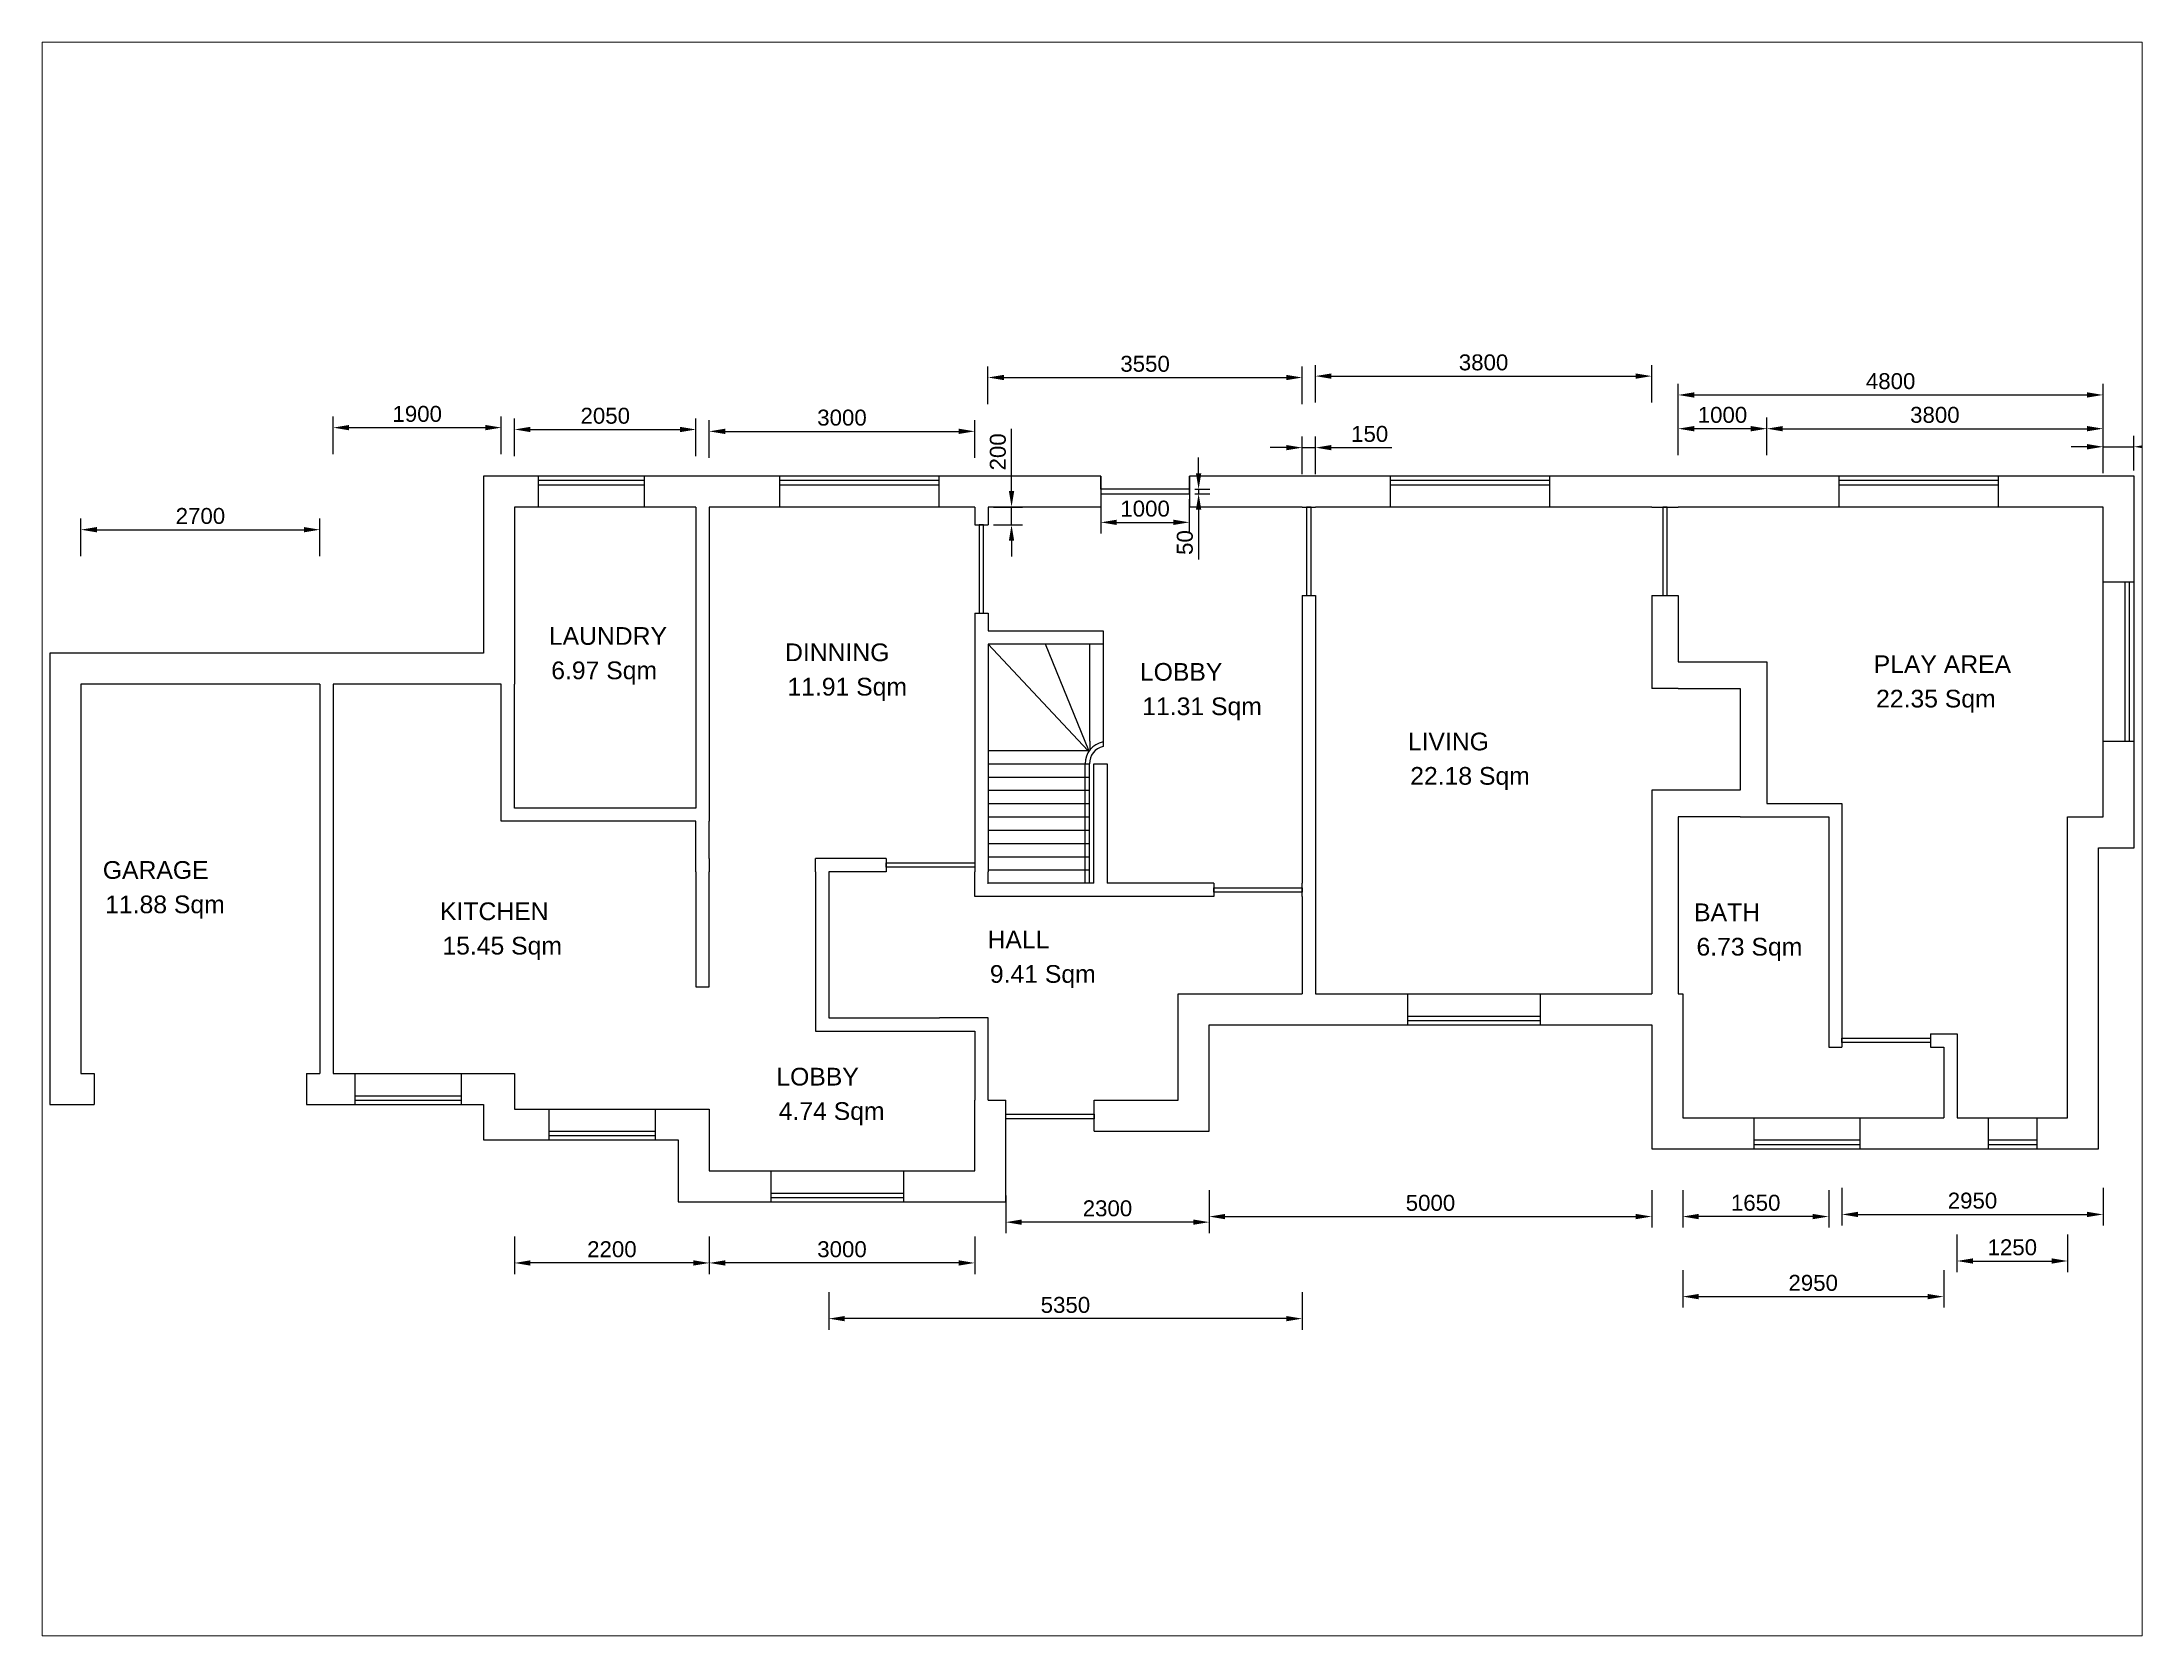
# Paper-space layout 'Layout2' of a CAD drawing. Header units: millimetres. Extents: x 26 to 231, y 20 to 176.
# The model-space entities are those that its viewports show. They can reach past a viewport. Long polylines and large blocks are cut down to what shows.
import ezdxf

# ---------------------------------------------------------------- set-up
doc = ezdxf.new("R2010")
doc.units = ezdxf.units.MM
for name, color, linetype in [('dli', 50, 'Continuous'), ('doors', 32, 'Continuous'), ('staircase', 210, 'Continuous'), ('walls', 1, 'Continuous'), ('windows', 150, 'Continuous')]:
    doc.layers.add(name, color=color, linetype=linetype)
doc.styles.get("Standard").update_dxf_attribs({"font": 'arial.ttf'})
doc.dimstyles.new('Annotative', dxfattribs={"dimscale": 0, "dimtxt": 1.8, "dimasz": 1.8, "dimexe": 1.25, "dimexo": 0.625, "dimtad": 1, "dimtxsty": 'Standard', "dimcen": 2.5, "dimadec": 0, "dimazin": 0, "dimtfac": 1, "dimtmove": 0, "dimatfit": 3, "dimfxl": 3, "dimfxlon": 1, "dimarcsym": 0})

# ---------------------------------------------------------------- blocks, each defined once
blk = doc.blocks.new('windows')
at = {"layer": 'windows'}
for p, q in [((0, 100), (1200, 100)), ((0, 0), (0, 50)), ((0, 50), (1200, 50))]:
    blk.add_line(p, q, dxfattribs=at)
for points in [[(0, 0), (0, 350)], [(1200, 0), (1200, 350)]]:
    blk.add_lwpolyline(points, dxfattribs=at)
blk = doc.blocks.new('*U2')
at = {"layer": 'windows'}
for p, q in [((0, 100), (1500, 100)), ((0, 0), (0, 50)), ((0, 50), (1500, 50))]:
    blk.add_line(p, q, dxfattribs=at)
for points in [[(0, 0), (0, 350)], [(1500, 0), (1500, 350)]]:
    blk.add_lwpolyline(points, dxfattribs=at)
blk = doc.blocks.new('*U3')
at = {"layer": 'windows'}
for p, q in [((0, 100), (550, 100)), ((0, 0), (0, 50)), ((0, 50), (550, 50))]:
    blk.add_line(p, q, dxfattribs=at)
for points in [[(0, 0), (0, 350)], [(550, 0), (550, 350)]]:
    blk.add_lwpolyline(points, dxfattribs=at)
blk = doc.blocks.new('*U4')
at = {"layer": 'windows'}
for p, q in [((0, 100), (1800, 100)), ((0, 0), (0, 50)), ((0, 50), (1800, 50))]:
    blk.add_line(p, q, dxfattribs=at)
for points in [[(0, 0), (0, 350)], [(1800, 0), (1800, 350)]]:
    blk.add_lwpolyline(points, dxfattribs=at)
blk = doc.blocks.new('*D5')
at = {"layer": 'Defpoints', "color": 0, "transparency": 16777216}
for p in [(32753, 7448), (32603, 5777), (32753, 5777)]:
    blk.add_point(p, dxfattribs=at)
at = {"layer": 'dli', "color": 0, "lineweight": -2, "transparency": 16777216}
for p, q in [((32423, 7448), (32243, 7448)), ((32603, 7148), (32603, 7573)), ((32603, 7448), (32753, 7448)), ((32753, 7148), (32753, 7573)), ((32933, 7448), (33618, 7448))]:
    blk.add_line(p, q, dxfattribs=at)
at = {"layer": 'dli', "color": 0, "transparency": 16777216}
for points in [[(32423, 7478), (32423, 7418), (32603, 7448)], [(32933, 7478), (32933, 7418), (32753, 7448)]]:
    blk.add_solid(points, dxfattribs=at)
at = {"layer": 'dli', "color": 0, "transparency": 16777216, "insert": (33366, 7602), "char_height": 180, "attachment_point": 5}
blk.add_mtext('150', dxfattribs=at)
blk = doc.blocks.new('*D6')
at = {"layer": 'Defpoints', "color": 0, "transparency": 16777216}
for p in [(42003, 7458), (42003, 7127), (41653, 6777)]:
    blk.add_point(p, dxfattribs=at)
at = {"layer": 'dli', "color": 0, "lineweight": -2, "transparency": 16777216}
for p, q in [((41473, 7458), (41293, 7458)), ((41653, 7158), (41653, 7583)), ((41653, 7458), (42003, 7458)), ((42003, 7190), (42003, 7583)), ((42183, 7458), (42885, 7458))]:
    blk.add_line(p, q, dxfattribs=at)
at = {"layer": 'dli', "color": 0, "transparency": 16777216}
for points in [[(41473, 7488), (41473, 7428), (41653, 7458)], [(42183, 7488), (42183, 7428), (42003, 7458)]]:
    blk.add_solid(points, dxfattribs=at)
at = {"layer": 'dli', "color": 0, "transparency": 16777216, "insert": (42624, 7612), "char_height": 180, "attachment_point": 5}
blk.add_mtext('350', dxfattribs=at)
blk = doc.blocks.new('*D7')
at = {"layer": 'Defpoints', "color": 0, "transparency": 16777216}
for p in [(41653, 8043), (36853, 5777), (41653, 5927)]:
    blk.add_point(p, dxfattribs=at)
at = {"layer": 'dli', "color": 0, "lineweight": -2, "transparency": 16777216}
for p, q in [((36853, 7743), (36853, 8168)), ((41653, 7743), (41653, 8168)), ((37033, 8043), (41473, 8043))]:
    blk.add_line(p, q, dxfattribs=at)
at = {"layer": 'dli', "color": 0, "transparency": 16777216}
for points in [[(37033, 8073), (37033, 8013), (36853, 8043)], [(41473, 8073), (41473, 8013), (41653, 8043)]]:
    blk.add_solid(points, dxfattribs=at)
at = {"layer": 'dli', "color": 0, "transparency": 16777216, "insert": (39253, 8198), "char_height": 180, "attachment_point": 5}
blk.add_mtext('4800', dxfattribs=at)
blk = doc.blocks.new('*D8')
at = {"layer": 'Defpoints', "color": 0, "transparency": 16777216}
for p in [(41653, 7662), (37853, 5027), (41653, 5027)]:
    blk.add_point(p, dxfattribs=at)
at = {"layer": 'dli', "color": 0, "lineweight": -2, "transparency": 16777216}
for p, q in [((37853, 7362), (37853, 7787)), ((38033, 7662), (41473, 7662)), ((41653, 7362), (41653, 7787))]:
    blk.add_line(p, q, dxfattribs=at)
at = {"layer": 'dli', "color": 0, "transparency": 16777216}
for points in [[(38033, 7692), (38033, 7632), (37853, 7662)], [(41473, 7692), (41473, 7632), (41653, 7662)]]:
    blk.add_solid(points, dxfattribs=at)
at = {"layer": 'dli', "color": 0, "transparency": 16777216, "insert": (39753, 7817), "char_height": 180, "attachment_point": 5}
blk.add_mtext('3800', dxfattribs=at)
blk = doc.blocks.new('*D9')
at = {"layer": 'Defpoints', "color": 0, "transparency": 16777216}
for p in [(36853, 7662), (36853, 5027), (37853, 5027)]:
    blk.add_point(p, dxfattribs=at)
at = {"layer": 'dli', "color": 0, "lineweight": -2, "transparency": 16777216}
for p, q in [((36853, 7362), (36853, 7787)), ((37673, 7662), (37033, 7662)), ((37853, 7362), (37853, 7787))]:
    blk.add_line(p, q, dxfattribs=at)
at = {"layer": 'dli', "color": 0, "transparency": 16777216}
for points in [[(37033, 7692), (37033, 7632), (36853, 7662)], [(37673, 7692), (37673, 7632), (37853, 7662)]]:
    blk.add_solid(points, dxfattribs=at)
at = {"layer": 'dli', "color": 0, "transparency": 16777216, "insert": (37353, 7817), "char_height": 180, "attachment_point": 5}
blk.add_mtext('1000', dxfattribs=at)
blk = doc.blocks.new('*D10')
at = {"layer": 'Defpoints', "color": 0, "transparency": 16777216}
for p in [(38703, 3427), (41653, 3427), (41653, -1214)]:
    blk.add_point(p, dxfattribs=at)
at = {"layer": 'dli', "color": 0, "lineweight": -2, "transparency": 16777216}
for p, q in [((38703, -914), (38703, -1339)), ((41653, -914), (41653, -1339)), ((38883, -1214), (41473, -1214))]:
    blk.add_line(p, q, dxfattribs=at)
at = {"layer": 'dli', "color": 0, "transparency": 16777216}
for points in [[(38883, -1184), (38883, -1244), (38703, -1214)], [(41473, -1184), (41473, -1244), (41653, -1214)]]:
    blk.add_solid(points, dxfattribs=at)
at = {"layer": 'dli', "color": 0, "transparency": 16777216, "insert": (40178, -1059), "char_height": 180, "attachment_point": 5}
blk.add_mtext('2950', dxfattribs=at)
blk = doc.blocks.new('*D11')
at = {"layer": 'Defpoints', "color": 0, "transparency": 16777216}
for p in [(40003, 827), (41253, 827), (41253, -1740)]:
    blk.add_point(p, dxfattribs=at)
at = {"layer": 'dli', "color": 0, "lineweight": -2, "transparency": 16777216}
for p, q in [((40003, -1440), (40003, -1865)), ((41253, -1440), (41253, -1865)), ((40183, -1740), (41073, -1740))]:
    blk.add_line(p, q, dxfattribs=at)
at = {"layer": 'dli', "color": 0, "transparency": 16777216}
for points in [[(40183, -1710), (40183, -1770), (40003, -1740)], [(41073, -1710), (41073, -1770), (41253, -1740)]]:
    blk.add_solid(points, dxfattribs=at)
at = {"layer": 'dli', "color": 0, "transparency": 16777216, "insert": (40628, -1586), "char_height": 180, "attachment_point": 5}
blk.add_mtext('1250', dxfattribs=at)
blk = doc.blocks.new('*D12')
at = {"layer": 'Defpoints', "color": 0, "transparency": 16777216}
for p in [(36553, 8256), (32753, 5777), (36553, 5777)]:
    blk.add_point(p, dxfattribs=at)
at = {"layer": 'dli', "color": 0, "lineweight": -2, "transparency": 16777216}
for p, q in [((32753, 7956), (32753, 8381)), ((36553, 7956), (36553, 8381)), ((32933, 8256), (36373, 8256))]:
    blk.add_line(p, q, dxfattribs=at)
at = {"layer": 'dli', "color": 0, "transparency": 16777216}
for points in [[(32933, 8286), (32933, 8226), (32753, 8256)], [(36373, 8286), (36373, 8226), (36553, 8256)]]:
    blk.add_solid(points, dxfattribs=at)
at = {"layer": 'dli', "color": 0, "transparency": 16777216, "insert": (34653, 8410), "char_height": 180, "attachment_point": 5}
blk.add_mtext('3800', dxfattribs=at)
blk = doc.blocks.new('*D13')
at = {"layer": 'Defpoints', "color": 0, "transparency": 16777216}
for p in [(36055, 6777), (36055, 1277), (42959, 1277)]:
    blk.add_point(p, dxfattribs=at)
at = {"layer": 'dli', "color": 0, "lineweight": -2, "transparency": 16777216}
for p, q in [((42659, 6777), (43084, 6777)), ((42959, 6597), (42959, 1457)), ((42659, 1277), (43084, 1277))]:
    blk.add_line(p, q, dxfattribs=at)
at = {"layer": 'dli', "color": 0, "transparency": 16777216}
for points in [[(42929, 6597), (42989, 6597), (42959, 6777)], [(42929, 1457), (42989, 1457), (42959, 1277)]]:
    blk.add_solid(points, dxfattribs=at)
at = {"layer": 'dli', "color": 0, "transparency": 16777216, "insert": (42805, 4027), "char_height": 180, "attachment_point": 5, "rotation": 90}
blk.add_mtext('5500', dxfattribs=at)
blk = doc.blocks.new('*D14')
at = {"layer": 'Defpoints', "color": 0, "transparency": 16777216}
for p in [(36903, -123), (39853, -123), (39853, -2142)]:
    blk.add_point(p, dxfattribs=at)
at = {"layer": 'dli', "color": 0, "lineweight": -2, "transparency": 16777216}
for p, q in [((36903, -1842), (36903, -2267)), ((39853, -1842), (39853, -2267)), ((37083, -2142), (39673, -2142))]:
    blk.add_line(p, q, dxfattribs=at)
at = {"layer": 'dli', "color": 0, "transparency": 16777216}
for points in [[(37083, -2112), (37083, -2172), (36903, -2142)], [(39673, -2112), (39673, -2172), (39853, -2142)]]:
    blk.add_solid(points, dxfattribs=at)
at = {"layer": 'dli', "color": 0, "transparency": 16777216, "insert": (38378, -1988), "char_height": 180, "attachment_point": 5}
blk.add_mtext('2950', dxfattribs=at)
blk = doc.blocks.new('*D15')
at = {"layer": 'Defpoints', "color": 0, "transparency": 16777216}
for p in [(36903, 677), (38553, 677), (36903, -1238)]:
    blk.add_point(p, dxfattribs=at)
at = {"layer": 'dli', "color": 0, "lineweight": -2, "transparency": 16777216}
for p, q in [((36903, -938), (36903, -1363)), ((38553, -938), (38553, -1363)), ((38373, -1238), (37083, -1238))]:
    blk.add_line(p, q, dxfattribs=at)
at = {"layer": 'dli', "color": 0, "transparency": 16777216}
for points in [[(37083, -1208), (37083, -1268), (36903, -1238)], [(38373, -1208), (38373, -1268), (38553, -1238)]]:
    blk.add_solid(points, dxfattribs=at)
at = {"layer": 'dli', "color": 0, "transparency": 16777216, "insert": (37728, -1083), "char_height": 180, "attachment_point": 5}
blk.add_mtext('1650', dxfattribs=at)
blk = doc.blocks.new('*D16')
at = {"layer": 'Defpoints', "color": 0, "transparency": 16777216}
for p in [(21503, 6521), (18803, 4777), (21503, 4777)]:
    blk.add_point(p, dxfattribs=at)
at = {"layer": 'dli', "color": 0, "lineweight": -2, "transparency": 16777216}
for p, q in [((18803, 6221), (18803, 6646)), ((21503, 6221), (21503, 6646)), ((18983, 6521), (21323, 6521))]:
    blk.add_line(p, q, dxfattribs=at)
at = {"layer": 'dli', "color": 0, "transparency": 16777216}
for points in [[(18983, 6551), (18983, 6491), (18803, 6521)], [(21323, 6551), (21323, 6491), (21503, 6521)]]:
    blk.add_solid(points, dxfattribs=at)
at = {"layer": 'dli', "color": 0, "transparency": 16777216, "insert": (20153, 6675), "char_height": 180, "attachment_point": 5}
blk.add_mtext('2700', dxfattribs=at)
blk = doc.blocks.new('*D17')
at = {"layer": 'Defpoints', "color": 0, "transparency": 16777216}
for p in [(18803, 4777), (17380, 377), (18803, 377)]:
    blk.add_point(p, dxfattribs=at)
at = {"layer": 'dli', "color": 0, "lineweight": -2, "transparency": 16777216}
for p, q in [((17680, 4777), (17255, 4777)), ((17380, 4597), (17380, 557)), ((17680, 377), (17255, 377))]:
    blk.add_line(p, q, dxfattribs=at)
at = {"layer": 'dli', "color": 0, "transparency": 16777216}
for points in [[(17350, 4597), (17410, 4597), (17380, 4777)], [(17350, 557), (17410, 557), (17380, 377)]]:
    blk.add_solid(points, dxfattribs=at)
at = {"layer": 'dli', "color": 0, "transparency": 16777216, "insert": (17225, 2577), "char_height": 180, "attachment_point": 5, "rotation": 90}
blk.add_mtext('4400', dxfattribs=at)
blk = doc.blocks.new('*D18')
at = {"layer": 'Defpoints', "color": 0, "transparency": 16777216}
for p in [(23553, 7674), (21653, 4777), (23553, 4777)]:
    blk.add_point(p, dxfattribs=at)
at = {"layer": 'dli', "color": 0, "lineweight": -2, "transparency": 16777216}
for p, q in [((21653, 7374), (21653, 7799)), ((21833, 7674), (23373, 7674)), ((23553, 7374), (23553, 7799))]:
    blk.add_line(p, q, dxfattribs=at)
at = {"layer": 'dli', "color": 0, "transparency": 16777216}
for points in [[(21833, 7704), (21833, 7644), (21653, 7674)], [(23373, 7704), (23373, 7644), (23553, 7674)]]:
    blk.add_solid(points, dxfattribs=at)
at = {"layer": 'dli', "color": 0, "transparency": 16777216, "insert": (22603, 7828), "char_height": 180, "attachment_point": 5}
blk.add_mtext('1900', dxfattribs=at)
blk = doc.blocks.new('*D19')
at = {"layer": 'Defpoints', "color": 0, "transparency": 16777216}
for p in [(25753, 7653), (23703, 6777), (25753, 6777)]:
    blk.add_point(p, dxfattribs=at)
at = {"layer": 'dli', "color": 0, "lineweight": -2, "transparency": 16777216}
for p, q in [((23703, 7353), (23703, 7778)), ((23883, 7653), (25573, 7653)), ((25753, 7353), (25753, 7778))]:
    blk.add_line(p, q, dxfattribs=at)
at = {"layer": 'dli', "color": 0, "transparency": 16777216}
for points in [[(23883, 7683), (23883, 7623), (23703, 7653)], [(25573, 7683), (25573, 7623), (25753, 7653)]]:
    blk.add_solid(points, dxfattribs=at)
at = {"layer": 'dli', "color": 0, "transparency": 16777216, "insert": (24728, 7807), "char_height": 180, "attachment_point": 5}
blk.add_mtext('2050', dxfattribs=at)
blk = doc.blocks.new('*D20')
at = {"layer": 'Defpoints', "color": 0, "transparency": 16777216}
for p in [(17988, 3227), (23703, 3227), (23703, 377)]:
    blk.add_point(p, dxfattribs=at)
at = {"layer": 'dli', "color": 0, "lineweight": -2, "transparency": 16777216}
for p, q in [((18288, 3227), (17863, 3227)), ((17988, 557), (17988, 3047)), ((18288, 377), (17863, 377))]:
    blk.add_line(p, q, dxfattribs=at)
at = {"layer": 'dli', "color": 0, "transparency": 16777216}
for points in [[(17958, 3047), (18018, 3047), (17988, 3227)], [(17958, 557), (18018, 557), (17988, 377)]]:
    blk.add_solid(points, dxfattribs=at)
at = {"layer": 'dli', "color": 0, "transparency": 16777216, "insert": (17834, 1802), "char_height": 180, "attachment_point": 5, "rotation": 90}
blk.add_mtext('2850', dxfattribs=at)
blk = doc.blocks.new('*D21')
at = {"layer": 'Defpoints', "color": 0, "transparency": 16777216}
for p in [(28903, 7632), (25903, 6777), (28903, 6777)]:
    blk.add_point(p, dxfattribs=at)
at = {"layer": 'dli', "color": 0, "lineweight": -2, "transparency": 16777216}
for p, q in [((25903, 7332), (25903, 7757)), ((26083, 7632), (28723, 7632)), ((28903, 7332), (28903, 7757))]:
    blk.add_line(p, q, dxfattribs=at)
at = {"layer": 'dli', "color": 0, "transparency": 16777216}
for points in [[(26083, 7662), (26083, 7602), (25903, 7632)], [(28723, 7662), (28723, 7602), (28903, 7632)]]:
    blk.add_solid(points, dxfattribs=at)
at = {"layer": 'dli', "color": 0, "transparency": 16777216, "insert": (27403, 7786), "char_height": 180, "attachment_point": 5}
blk.add_mtext('3000', dxfattribs=at)
blk = doc.blocks.new('*D22')
at = {"layer": 'Defpoints', "color": 0, "transparency": 16777216}
for p in [(32603, 8240), (29053, 6777), (32603, 6777)]:
    blk.add_point(p, dxfattribs=at)
at = {"layer": 'dli', "color": 0, "lineweight": -2, "transparency": 16777216}
for p, q in [((29053, 7940), (29053, 8365)), ((32603, 7940), (32603, 8365)), ((29233, 8240), (32423, 8240))]:
    blk.add_line(p, q, dxfattribs=at)
at = {"layer": 'dli', "color": 0, "transparency": 16777216}
for points in [[(29233, 8270), (29233, 8210), (29053, 8240)], [(32423, 8270), (32423, 8210), (32603, 8240)]]:
    blk.add_solid(points, dxfattribs=at)
at = {"layer": 'dli', "color": 0, "transparency": 16777216, "insert": (30828, 8394), "char_height": 180, "attachment_point": 5}
blk.add_mtext('3550', dxfattribs=at)
blk = doc.blocks.new('*D23')
at = {"layer": 'Defpoints', "color": 0, "transparency": 16777216}
for p in [(29053, 6777), (29053, 2592), (43566, 2592)]:
    blk.add_point(p, dxfattribs=at)
at = {"layer": 'dli', "color": 0, "lineweight": -2, "transparency": 16777216}
for p, q in [((43266, 6777), (43691, 6777)), ((43566, 6597), (43566, 2772)), ((43266, 2592), (43691, 2592))]:
    blk.add_line(p, q, dxfattribs=at)
at = {"layer": 'dli', "color": 0, "transparency": 16777216}
for points in [[(43536, 6597), (43596, 6597), (43566, 6777)], [(43536, 2772), (43596, 2772), (43566, 2592)]]:
    blk.add_solid(points, dxfattribs=at)
at = {"layer": 'dli', "color": 0, "transparency": 16777216, "insert": (43412, 4685), "char_height": 180, "attachment_point": 5, "rotation": 90}
blk.add_mtext('4185', dxfattribs=at)
blk = doc.blocks.new('*D24')
at = {"layer": 'Defpoints', "color": 0, "transparency": 16777216}
for p in [(27253, 2377), (32603, 2377), (27253, -2391)]:
    blk.add_point(p, dxfattribs=at)
at = {"layer": 'dli', "color": 0, "lineweight": -2, "transparency": 16777216}
for p, q in [((27253, -2091), (27253, -2516)), ((32603, -2091), (32603, -2516)), ((32423, -2391), (27433, -2391))]:
    blk.add_line(p, q, dxfattribs=at)
at = {"layer": 'dli', "color": 0, "transparency": 16777216}
for points in [[(27433, -2361), (27433, -2421), (27253, -2391)], [(32423, -2361), (32423, -2421), (32603, -2391)]]:
    blk.add_solid(points, dxfattribs=at)
at = {"layer": 'dli', "color": 0, "transparency": 16777216, "insert": (29928, -2237), "char_height": 180, "attachment_point": 5}
blk.add_mtext('5350', dxfattribs=at)
blk = doc.blocks.new('*D25')
at = {"layer": 'Defpoints', "color": 0, "transparency": 16777216}
for p in [(25903, -723), (28903, -723), (25903, -1762)]:
    blk.add_point(p, dxfattribs=at)
at = {"layer": 'dli', "color": 0, "lineweight": -2, "transparency": 16777216}
for p, q in [((25903, -1462), (25903, -1887)), ((28903, -1462), (28903, -1887)), ((28723, -1762), (26083, -1762))]:
    blk.add_line(p, q, dxfattribs=at)
at = {"layer": 'dli', "color": 0, "transparency": 16777216}
for points in [[(26083, -1732), (26083, -1792), (25903, -1762)], [(28723, -1732), (28723, -1792), (28903, -1762)]]:
    blk.add_solid(points, dxfattribs=at)
at = {"layer": 'dli', "color": 0, "transparency": 16777216, "insert": (27403, -1608), "char_height": 180, "attachment_point": 5}
blk.add_mtext('3000', dxfattribs=at)
blk = doc.blocks.new('*D26')
at = {"layer": 'Defpoints', "color": 0, "transparency": 16777216}
for p in [(23703, -23), (25903, -23), (23703, -1762)]:
    blk.add_point(p, dxfattribs=at)
at = {"layer": 'dli', "color": 0, "lineweight": -2, "transparency": 16777216}
for p, q in [((23703, -1462), (23703, -1887)), ((25903, -1462), (25903, -1887)), ((25723, -1762), (23883, -1762))]:
    blk.add_line(p, q, dxfattribs=at)
at = {"layer": 'dli', "color": 0, "transparency": 16777216}
for points in [[(23883, -1732), (23883, -1792), (23703, -1762)], [(25723, -1732), (25723, -1792), (25903, -1762)]]:
    blk.add_solid(points, dxfattribs=at)
at = {"layer": 'dli', "color": 0, "transparency": 16777216, "insert": (24803, -1608), "char_height": 180, "attachment_point": 5}
blk.add_mtext('2200', dxfattribs=at)
blk = doc.blocks.new('*D27')
at = {"layer": 'Defpoints', "color": 0, "transparency": 16777216}
for p in [(23703, 6777), (16813, 3377), (23703, 3377)]:
    blk.add_point(p, dxfattribs=at)
at = {"layer": 'dli', "color": 0, "lineweight": -2, "transparency": 16777216}
for p, q in [((17113, 6777), (16688, 6777)), ((16813, 6597), (16813, 3557)), ((17113, 3377), (16688, 3377))]:
    blk.add_line(p, q, dxfattribs=at)
at = {"layer": 'dli', "color": 0, "transparency": 16777216}
for points in [[(16783, 6597), (16843, 6597), (16813, 6777)], [(16783, 3557), (16843, 3557), (16813, 3377)]]:
    blk.add_solid(points, dxfattribs=at)
at = {"layer": 'dli', "color": 0, "transparency": 16777216, "insert": (16659, 5077), "char_height": 180, "attachment_point": 5, "rotation": 90}
blk.add_mtext('3400', dxfattribs=at)
blk = doc.blocks.new('*D28')
at = {"layer": 'Defpoints', "color": 0, "transparency": 16777216}
for p in [(28903, 6777), (28903, 2807), (44112, 2807)]:
    blk.add_point(p, dxfattribs=at)
at = {"layer": 'dli', "color": 0, "lineweight": -2, "transparency": 16777216}
for p, q in [((43812, 6777), (44237, 6777)), ((44112, 6597), (44112, 2987)), ((43812, 2807), (44237, 2807))]:
    blk.add_line(p, q, dxfattribs=at)
at = {"layer": 'dli', "color": 0, "transparency": 16777216}
for points in [[(44082, 6597), (44142, 6597), (44112, 6777)], [(44082, 2987), (44142, 2987), (44112, 2807)]]:
    blk.add_solid(points, dxfattribs=at)
at = {"layer": 'dli', "color": 0, "transparency": 16777216, "insert": (43958, 4792), "char_height": 180, "attachment_point": 5, "rotation": 90}
blk.add_mtext('3970', dxfattribs=at)
blk = doc.blocks.new('*D29')
at = {"layer": 'Defpoints', "color": 0, "transparency": 16777216}
for p in [(31553, 927), (36553, 927), (36553, -1238)]:
    blk.add_point(p, dxfattribs=at)
at = {"layer": 'dli', "color": 0, "lineweight": -2, "transparency": 16777216}
for p, q in [((31553, -938), (31553, -1363)), ((36553, -938), (36553, -1363)), ((31733, -1238), (36373, -1238))]:
    blk.add_line(p, q, dxfattribs=at)
at = {"layer": 'dli', "color": 0, "transparency": 16777216}
for points in [[(31733, -1208), (31733, -1268), (31553, -1238)], [(36373, -1208), (36373, -1268), (36553, -1238)]]:
    blk.add_solid(points, dxfattribs=at)
at = {"layer": 'dli', "color": 0, "transparency": 16777216, "insert": (34053, -1084), "char_height": 180, "attachment_point": 5}
blk.add_mtext('5000', dxfattribs=at)
blk = doc.blocks.new('*D30')
at = {"layer": 'Defpoints', "color": 0, "transparency": 16777216}
for p in [(29253, -273), (31553, -273), (29253, -1301)]:
    blk.add_point(p, dxfattribs=at)
at = {"layer": 'dli', "color": 0, "lineweight": -2, "transparency": 16777216}
for p, q in [((29253, -1001), (29253, -1426)), ((31553, -1001), (31553, -1426)), ((31373, -1301), (29433, -1301))]:
    blk.add_line(p, q, dxfattribs=at)
at = {"layer": 'dli', "color": 0, "transparency": 16777216}
for points in [[(29433, -1271), (29433, -1331), (29253, -1301)], [(31373, -1271), (31373, -1331), (31553, -1301)]]:
    blk.add_solid(points, dxfattribs=at)
at = {"layer": 'dli', "color": 0, "transparency": 16777216, "insert": (30403, -1146), "char_height": 180, "attachment_point": 5}
blk.add_mtext('2300', dxfattribs=at)
blk = doc.blocks.new('*D31')
at = {"layer": 'Defpoints', "color": 0, "transparency": 16777216}
for p in [(38553, 677), (38553, -123), (42937, -123)]:
    blk.add_point(p, dxfattribs=at)
at = {"layer": 'dli', "color": 0, "lineweight": -2, "transparency": 16777216}
for p, q in [((42637, 677), (43062, 677)), ((42937, 497), (42937, 57)), ((42637, -123), (43062, -123))]:
    blk.add_line(p, q, dxfattribs=at)
at = {"layer": 'dli', "color": 0, "transparency": 16777216}
for points in [[(42907, 497), (42967, 497), (42937, 677)], [(42907, 57), (42967, 57), (42937, -123)]]:
    blk.add_solid(points, dxfattribs=at)
at = {"layer": 'dli', "color": 0, "transparency": 16777216, "insert": (42783, 277), "char_height": 180, "attachment_point": 5, "rotation": 90}
blk.add_mtext('800', dxfattribs=at)
blk = doc.blocks.new('*D32')
at = {"layer": 'Defpoints', "color": 0, "transparency": 16777216}
for p in [(29053, 6777), (29319, 6777), (29053, 6577)]:
    blk.add_point(p, dxfattribs=at)
at = {"layer": 'dli', "color": 0, "lineweight": -2, "transparency": 16777216}
for p, q in [((29319, 6957), (29319, 7662)), ((29116, 6777), (29444, 6777)), ((29319, 6577), (29319, 6777)), ((29116, 6577), (29444, 6577)), ((29319, 6397), (29319, 6217))]:
    blk.add_line(p, q, dxfattribs=at)
at = {"layer": 'dli', "color": 0, "transparency": 16777216}
for points in [[(29289, 6957), (29349, 6957), (29319, 6777)], [(29289, 6397), (29349, 6397), (29319, 6577)]]:
    blk.add_solid(points, dxfattribs=at)
at = {"layer": 'dli', "color": 0, "transparency": 16777216, "insert": (29165, 7400), "char_height": 180, "attachment_point": 5, "rotation": 90}
blk.add_mtext('200', dxfattribs=at)
blk = doc.blocks.new('*D34')
at = {"layer": 'Defpoints', "color": 0, "transparency": 16777216}
for p in [(30328, 6927), (31328, 6927), (31328, 6604)]:
    blk.add_point(p, dxfattribs=at)
at = {"layer": 'dli', "color": 0, "lineweight": -2, "transparency": 16777216}
for p, q in [((30328, 6865), (30328, 6479)), ((31328, 6865), (31328, 6479)), ((30508, 6604), (31148, 6604))]:
    blk.add_line(p, q, dxfattribs=at)
at = {"layer": 'dli', "color": 0, "transparency": 16777216}
for points in [[(30508, 6634), (30508, 6574), (30328, 6604)], [(31148, 6634), (31148, 6574), (31328, 6604)]]:
    blk.add_solid(points, dxfattribs=at)
at = {"layer": 'dli', "color": 0, "transparency": 16777216, "insert": (30828, 6758), "char_height": 180, "attachment_point": 5}
blk.add_mtext('1000', dxfattribs=at)
blk = doc.blocks.new('*D35')
at = {"layer": 'Defpoints', "color": 0, "transparency": 16777216}
for p in [(31328, 6977), (31328, 6927), (31433, 6927)]:
    blk.add_point(p, dxfattribs=at)
at = {"layer": 'dli', "color": 0, "lineweight": -2, "transparency": 16777216}
for p, q in [((31433, 7157), (31433, 7337)), ((31391, 6977), (31558, 6977)), ((31391, 6927), (31558, 6927)), ((31433, 6977), (31433, 6927)), ((31433, 6747), (31433, 6185))]:
    blk.add_line(p, q, dxfattribs=at)
at = {"layer": 'dli', "color": 0, "transparency": 16777216}
for points in [[(31403, 7157), (31463, 7157), (31433, 6977)], [(31403, 6747), (31463, 6747), (31433, 6927)]]:
    blk.add_solid(points, dxfattribs=at)
at = {"layer": 'dli', "color": 0, "transparency": 16777216, "insert": (31278, 6376), "char_height": 180, "attachment_point": 5, "rotation": 90}
blk.add_mtext('50', dxfattribs=at)

msp = doc.modelspace()

# ---------------------------------------------------------------- linework, layer by layer
at = {"layer": 'doors'}
for p, q in [((30828.248, 6977.073), (30328.248, 6977.073)), ((30328.248, 6977.073), (30328.248, 6952.073)), ((30328.248, 6952.073), (30328.248, 6927.073)), ((30328.248, 6927.073), (31328.248, 6927.073)), ((31328.248, 6977.073), (30828.248, 6977.073)), ((31328.248, 6952.073), (31328.248, 6977.073)), ((31328.248, 6927.073), (31328.248, 6952.073))]:
    msp.add_line(p, q, dxfattribs=at)
for points in [[(32678.248, 6777.073), (32653.248, 6777.073), (32653.248, 5777.073), (32678.248, 5777.073), (32703.248, 5777.073), (32703.248, 6777.073), (32678.248, 6777.073)], [(36703.248, 6777.073), (36678.248, 6777.073), (36678.248, 5777.073), (36703.248, 5777.073), (36728.248, 5777.073), (36728.248, 6777.073), (36703.248, 6777.073)], [(28978.248, 6577.073), (28953.248, 6577.073), (28953.248, 5577.073), (28978.248, 5577.073), (29003.248, 5577.073), (29003.248, 6577.073), (28978.248, 6577.073)], [(27903.248, 2732.073), (27903.248, 2757.073), (28903.248, 2757.073), (28903.248, 2732.073), (28903.248, 2707.073), (27903.248, 2707.073), (27903.248, 2732.073)], [(31603.248, 2452.073), (31603.248, 2477.073), (32603.248, 2477.073), (32603.248, 2452.073), (32603.248, 2427.073), (31603.248, 2427.073), (31603.248, 2452.073)], [(38703.248, 752.073), (38703.248, 777.073), (39703.248, 777.073), (39703.248, 752.073), (39703.248, 727.073), (38703.248, 727.073), (38703.248, 752.073)], [(29253.248, -107.927), (29253.248, -82.927), (30253.248, -82.927), (30253.248, -107.927), (30253.248, -132.927), (29253.248, -132.927), (29253.248, -107.927)]]:
    msp.add_lwpolyline(points, dxfattribs=at)
at = {"layer": 'staircase'}
for p, q in [((30182.57, 4027.073), (29053.248, 5227.073)), ((30194.257, 4027.073), (29703.248, 5227.073)), ((30203.248, 4131.073), (30203.248, 5227.073)), ((30353.248, 5227.073), (30353.248, 4131.073)), ((30203.248, 4131.073), (30203.248, 4032.336)), ((30353.248, 4131.073), (30353.248, 4122.815)), ((30353.248, 4122.815), (30353.248, 4071.725)), ((29053.248, 4027.073), (30199.19, 4027.073)), ((29053.248, 3877.073), (30199.19, 3877.073)), ((30149.19, 2527.073), (30149.19, 3877.073)), ((30199.19, 2527.073), (30199.19, 3877.073)), ((29053.248, 3727.073), (30199.19, 3727.073)), ((29053.248, 3577.073), (30199.19, 3577.073)), ((29053.248, 3427.073), (30199.19, 3427.073)), ((29053.248, 3277.073), (30199.19, 3277.073)), ((29053.248, 3127.073), (30199.19, 3127.073)), ((29053.248, 2977.073), (30199.19, 2977.073)), ((29053.248, 2827.073), (30199.19, 2827.073)), ((29053.248, 2677.073), (30199.19, 2677.073))]:
    msp.add_line(p, q, dxfattribs=at)
for radius, start in [(250, 100.5893768), (200, 103.2800799)]:
    msp.add_arc((30399.19, 3877.073), radius, start, 180, dxfattribs=at)
at = {"layer": 'walls'}
for p, q in [((30328.248, 6977.073), (30328.248, 7127.073)), ((30328.248, 7127.073), (30328.248, 6777.073)), ((31328.248, 6977.073), (31328.248, 7127.073)), ((31328.248, 7127.073), (31328.248, 6777.073)), ((32603.248, 6777.073), (32753.248, 6777.073)), ((36553.248, 6777.073), (36853.248, 6777.073)), ((32603.248, 5777.073), (32753.248, 5777.073)), ((30249.19, 3877.073), (30399.19, 3877.073)), ((38703.248, 827.073), (38703.248, 677.073)), ((39703.248, 827.073), (39703.248, 677.073)), ((30253.248, -97.927), (30253.248, -77.927)), ((30253.248, -97.927), (30253.248, -117.927))]:
    msp.add_line(p, q, dxfattribs=at)
for points in [[(30328.248, 7127.073), (23353.248, 7127.073), (23353.248, 5127.073), (18453.248, 5127.073), (18453.248, 27.073), (18953.248, 27.073)], [(30253.248, -272.927), (31553.248, -272.927), (31553.248, 927.073), (36553.248, 927.073), (36553.248, -472.927), (41603.248, -472.927), (41603.248, 2927.073), (42003.248, 2927.073), (42003.248, 7127.073), (31328.248, 7127.073)], [(25753.248, 6777.073), (25753.248, 6777.073), (25753.248, 3377.073), (23703.248, 3377.073), (23703.248, 4777.073)], [(25753.248, 6777.073), (23703.248, 6777.073), (23703.248, 4777.073)], [(25903.248, 6777.073), (25903.248, 3227.073)], [(28903.248, 6777.073), (25903.248, 6777.073)], [(28903.248, 6777.073), (28903.248, 6577.073)], [(29053.248, 6777.073), (29053.248, 6577.073)], [(30328.248, 6777.073), (29053.248, 6777.073)], [(32603.248, 6777.073), (31328.248, 6777.073)], [(36553.248, 6777.073), (32753.248, 6777.073)], [(40003.248, -122.927), (41253.248, -122.927), (41253.248, 3277.073), (41653.248, 3277.073), (41653.248, 6777.073), (36853.248, 6777.073)], [(28903.248, 6577.073), (29053.248, 6577.073)], [(32603.248, 5777.073), (32603.248, 2527.073)], [(32753.248, 5777.073), (32753.248, 2377.073)], [(36553.248, 5777.073), (36553.248, 4727.073)], [(36553.248, 5777.073), (36853.248, 5777.073)], [(36853.248, 5777.073), (36853.248, 5027.073)], [(28903.248, 5577.073), (29053.248, 5577.073)], [(28903.248, 5577.073), (28903.248, 2807.073)], [(29053.248, 5577.073), (29053.248, 5377.073)], [(29053.248, 5377.073), (30353.248, 5377.073), (30353.248, 5227.073), (29053.248, 5227.073)], [(29053.248, 5227.073), (29053.248, 2657.073)], [(36853.248, 5027.073), (37853.248, 5027.073), (37853.248, 3577.073)], [(21503.248, 4777.073), (18803.248, 4777.073), (18803.248, 377.073), (18953.248, 377.073)], [(21503.248, 4777.073), (21503.248, 377.073)], [(23553.248, 4777.073), (21653.248, 4777.073)], [(21653.248, 4777.073), (21653.248, 377.073)], [(25753.248, 3227.073), (23553.248, 3227.073), (23553.248, 4777.073)], [(36853.248, 4727.073), (36553.248, 4727.073)], [(36853.248, 4727.073), (37553.248, 4727.073), (37553.248, 3577.073)], [(30249.19, 2527.073), (30249.19, 3877.073)], [(30399.19, 3877.073), (30399.19, 2527.073)], [(37553.248, 3577.073), (36553.248, 3577.073)], [(36553.248, 3577.073), (36553.248, 2177.073), (36553.248, 1277.073)], [(37853.248, 3577.073), (37853.248, 3427.073)], [(37853.248, 3427.073), (38703.248, 3427.073), (38703.248, 827.073)], [(25753.248, 2657.073), (25753.248, 3227.073)], [(25903.248, 2807.073), (25903.248, 3227.073)], [(37553.248, 3277.073), (36853.248, 3277.073)], [(36853.248, 3277.073), (36853.248, 1277.073)], [(37553.248, 3277.073), (38553.248, 3277.073), (38553.248, 677.073), (38703.248, 677.073)], [(25753.248, 2657.073), (25753.248, 1357.073), (25903.248, 1357.073), (25903.248, 2657.073)], [(25903.248, 2807.073), (25903.248, 2657.073)], [(27103.248, 2657.073), (27103.248, 2807.073)], [(27903.248, 2807.073), (27103.248, 2807.073)], [(27103.248, 2657.073), (27103.248, 857.073), (28503.248, 857.073)], [(27903.248, 2657.073), (27253.248, 2657.073)], [(27253.248, 2657.073), (27253.248, 1007.073), (28503.248, 1007.073)], [(27903.248, 2807.073), (27903.248, 2657.073)], [(28903.248, 2807.073), (28903.248, 2657.073)], [(31603.248, 2377.073), (28903.248, 2377.073), (28903.248, 2657.073)], [(30249.19, 2527.073), (29053.248, 2527.073), (29053.248, 2657.073)], [(29049.19, 2527.073), (29053.248, 2527.073)], [(31603.248, 2527.073), (30399.19, 2527.073)], [(31603.248, 2527.073), (31603.248, 2377.073)], [(32603.248, 2377.073), (32603.248, 2527.073)], [(32603.248, 2377.073), (32603.248, 1277.073)], [(32753.248, 2377.073), (32753.248, 1277.073)], [(30253.248, 77.073), (31203.248, 77.073), (31203.248, 1277.073), (32603.248, 1277.073)], [(32753.248, 1277.073), (36553.248, 1277.073)], [(36853.248, 1277.073), (36903.248, 1277.073), (36903.248, -122.927), (39853.248, -122.927)], [(29053.248, 77.073), (29053.248, 1007.073), (28503.248, 1007.073)], [(28503.248, 857.073), (28903.248, 857.073), (28903.248, 77.073)], [(39703.248, 827.073), (40003.248, 827.073), (40003.248, -122.927)], [(39703.248, 677.073), (39853.248, 677.073), (39853.248, -122.927)], [(18953.248, 377.073), (18953.248, 27.073)], [(21353.248, 377.073), (21353.248, 27.073)], [(21353.248, 377.073), (21503.248, 377.073)], [(21653.248, 377.073), (23703.248, 377.073), (23703.248, -22.927), (25903.248, -22.927), (25903.248, -722.927), (28903.248, -722.927), (28903.248, 77.073)], [(21353.248, 27.073), (23353.248, 27.073), (23353.248, -372.927), (25553.248, -372.927), (25553.248, -1072.927), (29253.248, -1072.927), (29253.248, -272.927)], [(29053.248, 77.073), (29253.248, 77.073)], [(29253.248, -272.927), (29253.248, 77.073)], [(30253.248, -272.927), (30253.248, 77.073)]]:
    msp.add_lwpolyline(points, dxfattribs=at)

# ---------------------------------------------------------------- block references
at = {"layer": 'walls', "rotation": 180}
msp.add_blockref('*U4', (35399.364, 7125.14), dxfattribs=at)
at = {"layer": 'windows'}
for name, p, rotation in [('windows', (25168.909, 7125.14), 180), ('*U4', (28495.784, 7125.14), 180), ('*U4', (40467.827, 7125.14), 180), ('*U4', (42003.248, 4127.073), 89.99999999999999)]:
    msp.add_blockref(name, p, dxfattribs=dict(at, rotation=rotation))
for name, p in [('*U2', (33797.024, 927.073)), ('windows', (21903.319, 27.073)), ('windows', (24094.717, -372.927)), ('windows', (37709.171, -472.927)), ('*U3', (40360.635, -472.927)), ('*U2', (26601.598, -1072.927))]:
    msp.add_blockref(name, p, dxfattribs=at)

# ---------------------------------------------------------------- texts
for s, p in [('LAUNDRY', (24090.634, 5220.534)), ('DINNING', (26759.719, 5036.157)), ('6.97 Sqm', (24117.55, 4832.048)), ('LOBBY', (30769.495, 4814.904)), ('PLAY AREA', (39061.673, 4901.309)), ('11.91 Sqm', (26786.635, 4647.671)), ('11.31 Sqm', (30796.411, 4426.418)), ('22.35 Sqm', (39088.588, 4512.823)), ('LIVING', (33797.303, 4028.59)), ('22.18 Sqm', (33824.219, 3640.104)), ('GARAGE', (19049.998, 2577.073)), ('11.88 Sqm', (19076.914, 2188.587)), ('KITCHEN', (22860.641, 2110.702)), ('BATH', (37032.184, 2098.773)), ('15.45 Sqm', (22887.557, 1722.216)), ('HALL', (29047.506, 1791.115)), ('6.73 Sqm', (37059.1, 1710.287)), ('9.41 Sqm', (29074.421, 1402.628)), ('LOBBY', (26661.319, 242.345)), ('4.74 Sqm', (26688.235, -146.142))]:
    msp.add_text(s, height=200).set_placement(p)

# ---------------------------------------------------------------- dimensions: what is measured, and where the dimension line sits
at = {"layer": 'dli'}
for base, p1, p2, picture, middle in [((32603.248, 8239.995), (29053.248, 6777.073), (32603.248, 6777.073), '*D22', (30828.248, 8394.46)), ((36553.248, 8255.584), (32753.248, 5777.073), (36553.248, 5777.073), '*D12', (34653.248, 8410.048)), ((41653.248, 8043.494), (36853.248, 5777.073), (41653.248, 5927.073), '*D7', (39253.248, 8197.898)), ((23553.248, 7673.829), (21653.248, 4777.073), (23553.248, 4777.073), '*D18', (22603.248, 7828.232)), ((25753.248, 7652.86), (23703.248, 6777.073), (25753.248, 6777.073), '*D19', (24728.248, 7807.263)), ((28903.248, 7631.891), (25903.248, 6777.073), (28903.248, 6777.073), '*D21', (27403.248, 7786.356)), ((36853.248, 7662.144), (37853.248, 5027.073), (36853.248, 5027.073), '*D9', (37353.248, 7816.547)), ((41653.248, 7662.144), (37853.248, 5027.073), (41653.248, 5027.073), '*D8', (39753.248, 7816.608)), ((32753.248, 7448.046), (32603.248, 5777.073), (32753.248, 5777.073), '*D5', (33365.816, 7602.45)), ((42003.248, 7457.666), (41653.248, 6777.073), (42003.248, 7127.073), '*D6', (42624.227, 7612.131)), ((31328.248, 6603.577), (30328.248, 6927.073), (31328.248, 6927.073), '*D34', (30828.248, 6757.98)), ((21503.248, 6520.528), (18803.248, 4777.073), (21503.248, 4777.073), '*D16', (20153.248, 6674.931)), ((41653.248, -1213.838), (38703.248, 3427.073), (41653.248, 3427.073), '*D10', (40178.248, -1059.435)), ((27253.248, -2391.346), (32603.248, 2377.073), (27253.248, 2377.073), '*D24', (29928.248, -2236.881)), ((36553.248, -1238.044), (31553.248, 927.073), (36553.248, 927.073), '*D29', (34053.248, -1083.641)), ((41253.248, -1740.097), (40003.248, 827.073), (41253.248, 827.073), '*D11', (40628.248, -1585.693)), ((36903.248, -1237.667), (38553.248, 677.073), (36903.248, 677.073), '*D15', (37728.248, -1083.264)), ((23703.248, -1762.272), (25903.248, -22.927), (23703.248, -22.927), '*D26', (24803.248, -1607.869)), ((39853.248, -2142.093), (36903.248, -122.927), (39853.248, -122.927), '*D14', (38378.248, -1987.69)), ((29253.248, -1300.952), (31553.248, -272.927), (29253.248, -272.927), '*D30', (30403.248, -1146.487)), ((25903.248, -1762.272), (28903.248, -722.927), (25903.248, -722.927), '*D25', (27403.248, -1607.808))]:
    dim = msp.add_linear_dim(base=base, p1=p1, p2=p2, dimstyle='Annotative', dxfattribs=at)
    dim.commit()
    dim.dimension.update_dxf_attribs({"geometry": picture, "text_midpoint": middle})
for base, p1, p2, picture, middle in [((29319.209, 6777.073), (29053.248, 6577.073), (29053.248, 6777.073), '*D32', (29164.806, 7399.648)), ((31432.526, 6927.073), (31328.248, 6977.073), (31328.248, 6927.073), '*D35', (31278.123, 6375.958)), ((16813.251, 3377.073), (23703.248, 6777.073), (23703.248, 3377.073), '*D27', (16658.787, 5077.073)), ((44112.052, 2807.073), (28903.248, 6777.073), (28903.248, 2807.073), '*D28', (43957.588, 4792.073)), ((43566.496, 2592.073), (29053.248, 6777.073), (29053.248, 2592.073), '*D23', (43412.093, 4684.573)), ((42959.467, 1277.073), (36055.269, 6777.073), (36055.269, 1277.073), '*D13', (42805.063, 4027.073)), ((17379.79, 377.073), (18803.248, 4777.073), (18803.248, 377.073), '*D17', (17225.387, 2577.073)), ((17988.296, 3227.073), (23703.248, 377.073), (23703.248, 3227.073), '*D20', (17833.892, 1802.073)), ((42937.008, -122.927), (38553.248, 677.073), (38553.248, -122.927), '*D31', (42782.605, 277.073))]:
    dim = msp.add_linear_dim(base=base, p1=p1, p2=p2, angle=90, dimstyle='Annotative', dxfattribs=at)
    dim.commit()
    dim.dimension.update_dxf_attribs({"geometry": picture, "text_midpoint": middle})

psp = doc.layouts.new('Layout2')

# ---------------------------------------------------------------- viewports
at = {"layer": '0'}
psp.add_viewport(center=(128.5, 97.5), size=(205.6, 156), view_center_point=(30228.248, 3027.073), view_height=18005.77687, dxfattribs=at)

doc.saveas('drawing.dxf')
